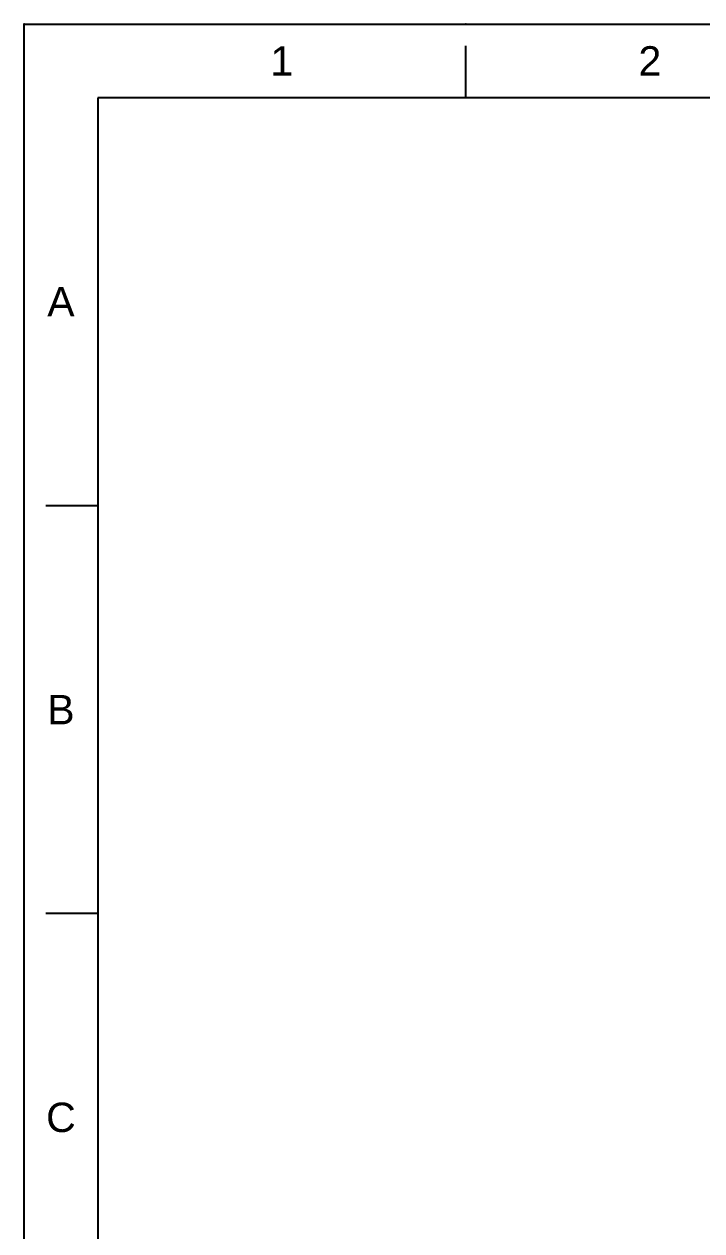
# Model space of a CAD drawing. Header units: millimetres. Extents: x 480 to 1074, y -563 to -143.
# Drawn here: x 480.3 to 610.5, y -374.3 to -142.6 of the extents above; entities that cross this region are included whole.
import ezdxf

# ---------------------------------------------------------------- set-up
doc = ezdxf.new("R2010")
doc.units = ezdxf.units.MM
doc.layers.add('1', color=2, linetype='Continuous')
doc.styles.get("Standard").update_dxf_attribs({"font": 'arial.ttf'})

msp = doc.modelspace()

# ---------------------------------------------------------------- linework, layer by layer
for p, q in [((565.13433, -156.70304), (565.13433, -146.70304)), ((1060.08383, -156.70304), (494.42726, -156.70304)), ((494.42726, -156.70304), (494.42726, -548.42021)), ((494.42726, -235.04647), (484.42726, -235.04647)), ((494.42726, -313.38991), (484.42726, -313.38991))]:
    msp.add_line(p, q)
msp.add_lwpolyline([(480.28585, -142.56163), (1074.22524, -142.56163), (1074.22524, -562.56163), (480.28585, -562.56163)], close=True)
msp.add_point((565.13433, -142.56163))
at = {"layer": '1'}
msp.add_point((480.28585, -142.56163), dxfattribs=at)

# ---------------------------------------------------------------- texts
at = {"char_height": 5.65657, "attachment_point": 5}
for s, width, insert in [('1', 50, (529.7808, -149.63233)), ('2', 50, (600.48787, -149.63233)), ('A', 10, (487.35655, -195.87476)), ('B', 10, (487.35655, -274.21819)), ('C', 10, (487.35655, -352.56163))]:
    msp.add_mtext_dynamic_manual_height_columns(s, width=width, gutter_width=12.5, heights=[0], dxfattribs=dict(at, insert=insert))

doc.saveas('drawing.dxf')
